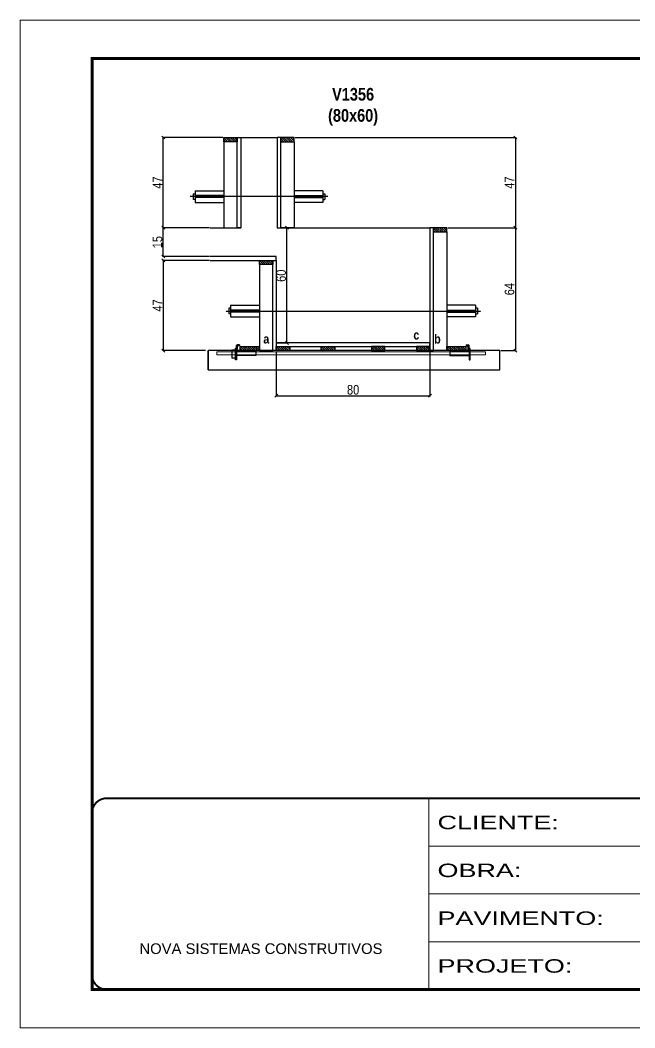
# Model space of a CAD drawing. Extents: x 3309 to 10384, y -2522 to 14608.
# Drawn here: x 4894 to 5535, y 2072 to 3122 of the extents above; entities that cross this region are included whole.
import ezdxf

# ---------------------------------------------------------------- set-up
doc = ezdxf.new("R2010")
doc.units = 0
for name, pattern in [('CONTINUO', [0]), ('DASHED', [0.75, 0.5, -0.25]), ('HIDDEN', [0.375, 0.25, -0.125])]:
    doc.linetypes.add(name, pattern=pattern)
for name, color, linetype in [('barrote', 251, 'Continuous'), ('COTA', 241, 'Continuous'), ('detalhes', 4, 'Continuous'), ('NOMENCLATURA', 7, 'Continuous'), ('Painéis', 200, 'Continuous'), ('presilha', 1, 'Continuous'), ('SARR_2.2x10', 60, 'Continuous'), ('SARR_2.2x7', 40, 'Continuous'), ('SARR_3.5x7', 81, 'Continuous'), ('TENSOR', 3, 'Continuous')]:
    doc.layers.add(name, color=color, linetype=linetype)
for name, color, linetype, lineweight in [('CONCRETO', 251, 'Continuous', 25), ('Folhas', 255, 'Continuous', 9), ('SARRAFO DE PRESSAO', 251, 'DASHED', 9), ('SCO-___-LAJ', 2, 'Continuous', 0)]:
    doc.layers.add(name, color=color, linetype=linetype, lineweight=lineweight)
doc.styles.add('ARIAL', font='arial.ttf')
doc.styles.add('COTA TECNICA 2X', font='techl___.ttf', dxfattribs={"height": 10})
doc.styles.add('TECNICA', font='techb___.ttf', dxfattribs={"height": 10})
doc.styles.add('Tecnologia', font='')
doc.styles.get('Tecnologia').set_extended_font_data('Forgotten Futurist')
doc.dimstyles.new('SECAO', dxfattribs={"dimscale": 0.333333, "dimtxt": 5, "dimasz": 9, "dimexe": 3, "dimexo": 3, "dimgap": 3, "dimtad": 1, "dimdec": 1, "dimlfac": 0.5, "dimzin": 12, "dimdsep": 46, "dimtxsty": 'COTA TECNICA 2X', "dimblk1": 'OBLIQUE', "dimblk2": 'OBLIQUE', "dimsah": 1, "dimcen": 0.9, "dimclrd": 4, "dimclre": 4, "dimclrt": 240, "dimadec": 1, "dimazin": 3, "dimtfac": 1, "dimtdec": 1, "dimtmove": 0, "dimatfit": 3, "dimfxl": 1, "dimtolj": 1, "dimtzin": 12, "dimarcsym": 0})
pattern_1 = [(135, (38443.601, -120734.3848), (-1.122532015, -1.122532015), [])]
pattern_2 = [(135, (38470.1, -120516.7848), (-1.122532015, -1.122532015), [])]

# ---------------------------------------------------------------- blocks, each defined once
blk = doc.blocks.new('9999999999')
at = {"color": 30, "linetype": 'CONTINUO'}
for p, q in [((98564.6, 34230.2), (98564.6, 34429.4)), ((98564.6, 34379.6), (99584, 34379.6)), ((98564.6, 34329.8), (99488, 34329.8)), ((98564.6, 34280), (99488, 34280))]:
    blk.add_line(p, q, dxfattribs=at)
at = {"color": 30, "linetype": 'CONTINUO', "const_width": 2}
blk.add_lwpolyline([(99584, 34230.2), (99584, 34414.4, 0.414214), (99569, 34429.4), (98229, 34429.4, 0.414214), (98214, 34414.4), (98214, 34245.2, 0.414214), (98229, 34230.2), (99584, 34230.2)], format="xyb", dxfattribs=at)
at = {"layer": 'Folhas'}
blk.add_lwpolyline([(98139, 34190.2), (99624, 34190.2), (99624, 35240.2), (98139, 35240.2)], close=True, dxfattribs=at)
at = {"layer": 'Folhas', "color": 30, "const_width": 3}
blk.add_lwpolyline([(98214, 34230.2), (99584, 34230.2), (99584, 35200.2), (98214, 35200.2)], close=True, dxfattribs=at)
at = {"color": 7, "linetype": 'Continuous', "ltscale": 5, "style": 'ARIAL'}
blk.add_text('NOVA SISTEMAS CONSTRUTIVOS', height=11.059, dxfattribs=at).set_placement((98263.2, 34267.2))
at = {"layer": 'Folhas', "color": 7, "style": 'Tecnologia', "width": 1.5}
for s, p in [('CLIENTE:', (98573.7, 34397.2)), ('OBRA:', (98573.7, 34347.3)), ('PAVIMENTO:', (98573.7, 34297.5)), ('PROJETO:', (98573.7, 34247.7))]:
    blk.add_text(s, height=14, dxfattribs=at).set_placement(p)
blk = doc.blocks.new('PRESILHA METÁLICA 1')
at = {"layer": 'presilha'}
for p, q in [((7.5, 10.6), (7.5, 19.9)), ((12, 21), (8.6, 21)), ((9, 11.6), (9, 18.9)), ((12, 19.5), (9.6, 19.5)), ((12, 21), (12, 19.5)), ((0, 13), (6, 13)), ((0, 13), (0, 0)), ((6, 0), (0, 0)), ((6, 15.5), (7.5, 15.5)), ((6, -2.5), (6, 15.5)), ((6, 13), (6, 0)), ((7.5, 15.5), (7.5, -2.5)), ((37.5, 4.1), (7.5, 4.1)), ((37.5, 11), (9.6, 11)), ((37.5, 11), (37.5, 4.1)), ((7.5, -2.5), (6, -2.5))]:
    blk.add_line(p, q, dxfattribs=at)
for centre, radius, start, end in [((8.6, 19.9), 1.14, 90, 180), ((9.6, 18.9), 0.57, 90, 180), ((9.6, 11.6), 0.57, 180, 270)]:
    blk.add_arc(centre, radius, start, end, dxfattribs=at)
blk = doc.blocks.new('PRESILHA METÁLICA 2')
at = {"layer": 'presilha'}
for p, q in [((-5.2, 23.5), (-5.2, 22)), ((-5.2, 23.5), (-1.9, 23.5)), ((-5.2, 22), (-2.8, 22)), ((-2.2, 14.1), (-2.2, 21.4)), ((0.8, 18), (-0.8, 18)), ((-0.8, 18), (-0.8, 0)), ((-0.8, 14.6), (-0.8, 22.4)), ((0.8, 0), (0.8, 18)), ((-30.8, 13.5), (-30.8, 6.6)), ((-30.8, 13.5), (-2.8, 13.5)), ((-30.8, 6.6), (-0.8, 6.6)), ((-0.8, 0), (0.8, 0))]:
    blk.add_line(p, q, dxfattribs=at)
for centre, radius, start, end in [((-2.8, 21.4), 0.57, 0, 90), ((-1.9, 22.4), 1.14, 0, 90), ((-2.8, 14.1), 0.57, 270, 0)]:
    blk.add_arc(centre, radius, start, end, dxfattribs=at)
blk = doc.blocks.new('_Oblique')
at = {"color": 0, "linetype": 'ByBlock', "lineweight": -2}
blk.add_line((-0.5, -0.5), (0.5, 0.5), dxfattribs=at)
blk = doc.blocks.new('*D1339')
at = {"layer": 'COTA', "color": 4, "lineweight": -2, "transparency": 16777216}
for p, q in [((5339.8, 2905.8), (5411.2, 2905.8)), ((5410.2, 2905.8), (5410.2, 2777.8)), ((5395, 2777.8), (5411.2, 2777.8))]:
    blk.add_line(p, q, dxfattribs=at)
at = {"layer": 'Defpoints', "color": 0, "transparency": 16777216}
for p in [(5338.8, 2905.8), (5394, 2777.8), (5410.2, 2777.8)]:
    blk.add_point(p, dxfattribs=at)
at = {"layer": 'COTA', "color": 4, "lineweight": -2, "transparency": 16777216, "xscale": 3, "yscale": 3, "zscale": 3}
for p, rotation in [((5410.2, 2905.8), 90), ((5410.2, 2777.8), 270)]:
    blk.add_blockref('_Oblique', p, dxfattribs=dict(at, rotation=rotation))
at = {"layer": 'COTA', "color": 240, "transparency": 16777216, "insert": (5404.1, 2841.8), "char_height": 10, "attachment_point": 5, "rotation": 90, "style": 'COTA TECNICA 2X'}
blk.add_mtext('\\A1;64', dxfattribs=at)
blk = doc.blocks.new('*D1340')
at = {"layer": 'COTA', "color": 4, "lineweight": -2, "transparency": 16777216}
for p, q in [((5091.5, 2871.8), (5042.5, 2871.8)), ((5043.5, 2871.8), (5043.5, 2777.8)), ((5087.3, 2777.8), (5042.5, 2777.8))]:
    blk.add_line(p, q, dxfattribs=at)
at = {"layer": 'Defpoints', "color": 0, "transparency": 16777216}
for p in [(5092.5, 2871.8), (5043.5, 2777.8), (5088.3, 2777.8)]:
    blk.add_point(p, dxfattribs=at)
at = {"layer": 'COTA', "color": 4, "lineweight": -2, "transparency": 16777216, "xscale": 3, "yscale": 3, "zscale": 3}
for p, rotation in [((5043.5, 2871.8), 90), ((5043.5, 2777.8), 270)]:
    blk.add_blockref('_Oblique', p, dxfattribs=dict(at, rotation=rotation))
at = {"layer": 'COTA', "color": 240, "transparency": 16777216, "insert": (5037.5, 2824.8), "char_height": 10, "attachment_point": 5, "rotation": 90, "style": 'COTA TECNICA 2X'}
blk.add_mtext('\\A1;47', dxfattribs=at)
blk = doc.blocks.new('*D1341')
at = {"layer": 'COTA', "color": 4, "lineweight": -2, "transparency": 16777216}
for p, q in [((5162.2, 2905.8), (5173.3, 2905.8)), ((5172.3, 2785.8), (5172.3, 2905.8)), ((5162.2, 2785.8), (5173.3, 2785.8))]:
    blk.add_line(p, q, dxfattribs=at)
at = {"layer": 'Defpoints', "color": 0, "transparency": 16777216}
for p in [(5161.2, 2905.8), (5172.3, 2905.8), (5161.2, 2785.8)]:
    blk.add_point(p, dxfattribs=at)
at = {"layer": 'COTA', "color": 4, "lineweight": -2, "transparency": 16777216, "xscale": 3, "yscale": 3, "zscale": 3}
for p, rotation in [((5172.3, 2905.8), 90), ((5172.3, 2785.8), 270)]:
    blk.add_blockref('_Oblique', p, dxfattribs=dict(at, rotation=rotation))
at = {"layer": 'COTA', "color": 240, "transparency": 16777216, "insert": (5166.2, 2855.8), "char_height": 10, "attachment_point": 5, "rotation": 90, "style": 'COTA TECNICA 2X'}
blk.add_mtext('\\A1;60', dxfattribs=at)
blk = doc.blocks.new('*D1342')
at = {"layer": 'COTA', "color": 4, "lineweight": -2, "transparency": 16777216}
for p, q in [((5091.5, 2905.8), (5042.5, 2905.8)), ((5043.5, 2875.8), (5043.5, 2905.8)), ((5091.5, 2875.8), (5042.5, 2875.8))]:
    blk.add_line(p, q, dxfattribs=at)
at = {"layer": 'Defpoints', "color": 0, "transparency": 16777216}
for p in [(5043.5, 2905.8), (5092.5, 2905.8), (5092.5, 2875.8)]:
    blk.add_point(p, dxfattribs=at)
at = {"layer": 'COTA', "color": 4, "lineweight": -2, "transparency": 16777216, "xscale": 3, "yscale": 3, "zscale": 3}
for p, rotation in [((5043.5, 2905.8), 90), ((5043.5, 2875.8), 270)]:
    blk.add_blockref('_Oblique', p, dxfattribs=dict(at, rotation=rotation))
at = {"layer": 'COTA', "color": 240, "transparency": 16777216, "insert": (5037.4, 2890.8), "char_height": 10, "attachment_point": 5, "rotation": 90, "style": 'COTA TECNICA 2X'}
blk.add_mtext('\\A1;15', dxfattribs=at)
blk = doc.blocks.new('*D1343')
at = {"layer": 'COTA', "color": 4, "lineweight": -2, "transparency": 16777216}
for p, q in [((5180.8, 2999.8), (5411.2, 2999.8)), ((5410.2, 2999.8), (5410.2, 2905.8)), ((5340.8, 2905.8), (5411.2, 2905.8))]:
    blk.add_line(p, q, dxfattribs=at)
at = {"layer": 'Defpoints', "color": 0, "transparency": 16777216}
for p in [(5179.8, 2999.8), (5339.8, 2905.8, 0), (5410.2, 2905.8)]:
    blk.add_point(p, dxfattribs=at)
at = {"layer": 'COTA', "color": 4, "lineweight": -2, "transparency": 16777216, "xscale": 3, "yscale": 3, "zscale": 3}
for p, rotation in [((5410.2, 2999.8), 90), ((5410.2, 2905.8), 270)]:
    blk.add_blockref('_Oblique', p, dxfattribs=dict(at, rotation=rotation))
at = {"layer": 'COTA', "color": 240, "transparency": 16777216, "insert": (5404.1, 2952.8), "char_height": 10, "attachment_point": 5, "rotation": 90, "style": 'COTA TECNICA 2X'}
blk.add_mtext('\\A1;47', dxfattribs=at)
blk = doc.blocks.new('*D1344')
at = {"layer": 'COTA', "color": 4, "lineweight": -2, "transparency": 16777216}
for p, q in [((5105.6, 2999.8), (5042.5, 2999.8)), ((5043.5, 2905.8), (5043.5, 2999.8)), ((5091.5, 2905.8), (5042.5, 2905.8))]:
    blk.add_line(p, q, dxfattribs=at)
at = {"layer": 'Defpoints', "color": 0, "transparency": 16777216}
for p in [(5043.5, 2999.8), (5106.6, 2999.8), (5092.5, 2905.8)]:
    blk.add_point(p, dxfattribs=at)
at = {"layer": 'COTA', "color": 4, "lineweight": -2, "transparency": 16777216, "xscale": 3, "yscale": 3, "zscale": 3}
for p, rotation in [((5043.5, 2999.8), 90), ((5043.5, 2905.8), 270)]:
    blk.add_blockref('_Oblique', p, dxfattribs=dict(at, rotation=rotation))
at = {"layer": 'COTA', "color": 240, "transparency": 16777216, "insert": (5037.5, 2952.8), "char_height": 10, "attachment_point": 5, "rotation": 90, "style": 'COTA TECNICA 2X'}
blk.add_mtext('\\A1;47', dxfattribs=at)
blk = doc.blocks.new('*D1345')
at = {"layer": 'COTA', "color": 4, "lineweight": -2, "transparency": 16777216}
for p, q in [((5161.2, 2776.8), (5161.2, 2729.8)), ((5321.2, 2776.8), (5321.2, 2729.8)), ((5161.2, 2730.8), (5321.2, 2730.8))]:
    blk.add_line(p, q, dxfattribs=at)
at = {"layer": 'Defpoints', "color": 0, "transparency": 16777216}
for p in [(5161.2, 2777.8), (5321.2, 2777.8), (5321.2, 2730.8)]:
    blk.add_point(p, dxfattribs=at)
at = {"layer": 'COTA', "color": 4, "lineweight": -2, "transparency": 16777216, "xscale": 3, "yscale": 3, "zscale": 3, "rotation": 180}
blk.add_blockref('_Oblique', (5161.2, 2730.8), dxfattribs=at)
at = {"layer": 'COTA', "color": 4, "lineweight": -2, "transparency": 16777216, "xscale": 3, "yscale": 3, "zscale": 3}
blk.add_blockref('_Oblique', (5321.2, 2730.8), dxfattribs=at)
at = {"layer": 'COTA', "color": 240, "transparency": 16777216, "insert": (5241.2, 2736.9), "char_height": 10, "attachment_point": 5, "style": 'COTA TECNICA 2X'}
blk.add_mtext('\\A1;80', dxfattribs=at)

msp = doc.modelspace()

# ---------------------------------------------------------------- hatches: boundary and pattern name
at = {"layer": 'SARR_2.2x10'}
h = msp.add_hatch(dxfattribs=at)
h.set_pattern_fill('ANSI31', color=256, scale=0.5, angle=90)
h.set_pattern_definition([(135, (38317.1, -120734.3848), (-1.122532015, -1.122532015), [])])
h.paths.add_polyline_path([(5123.56, 2782.18), (5123.56, 2777.78), (5143.56, 2777.78), (5143.56, 2782.18)])
h = msp.add_hatch(dxfattribs=at)
h.set_pattern_fill('ANSI31', color=256, scale=0.5, angle=90)
h.set_pattern_definition([(135, (38532.3, -120734.3848), (-1.122532015, -1.122532015), [])])
h.paths.add_polyline_path([(5338.76, 2782.18), (5338.76, 2777.78), (5358.76, 2777.78), (5358.76, 2782.18)])
at = {"layer": 'SARR_2.2x7'}
h = msp.add_hatch(dxfattribs=at)
h.set_pattern_fill('ANSI31', color=256, scale=0.5, angle=90)
h.set_pattern_definition(pattern_2)
h.paths.add_polyline_path([(5120.56, 2999.78), (5120.56, 2995.38), (5106.56, 2995.38), (5106.56, 2999.78)])
h = msp.add_hatch(dxfattribs=at)
h.set_pattern_fill('ANSI31', color=256, scale=0.5, angle=90)
h.set_pattern_definition(pattern_2)
h.paths.add_polyline_path([(5165.76, 2999.78), (5165.76, 2995.38), (5179.76, 2995.38), (5179.76, 2999.78)])
h = msp.add_hatch(dxfattribs=at)
h.set_pattern_fill('ANSI31', color=256, scale=0.5, angle=90)
h.set_pattern_definition([(135, (38331.1, -120610.7848), (-1.122532015, -1.122532015), [])])
h.paths.add_polyline_path([(5324.76, 2905.78), (5324.76, 2901.38), (5338.76, 2901.38), (5338.76, 2905.78)])
h = msp.add_hatch(dxfattribs=at)
h.set_pattern_fill('ANSI31', color=256, scale=0.5, angle=90)
h.set_pattern_definition([(135, (38433.1, -120644.7848), (-1.122532015, -1.122532015), [])])
h.paths.add_polyline_path([(5157.56, 2871.78), (5157.56, 2867.38), (5143.56, 2867.38), (5143.56, 2871.78)])
h = msp.add_hatch(dxfattribs=at)
h.set_pattern_fill('ANSI31', color=256, scale=0.5, angle=90)
h.set_pattern_definition([(135, (38396.7, -120734.3848), (-1.122532015, -1.122532015), [])])
h.paths.add_polyline_path([(5175.16, 2777.78), (5175.16, 2782.18), (5161.16, 2782.18), (5161.16, 2777.78)])
h = msp.add_hatch(dxfattribs=at)
h.set_pattern_fill('ANSI31', color=256, scale=0.5, angle=90)
h.set_pattern_definition(pattern_1)
h.paths.add_polyline_path([(5222.06, 2777.78), (5222.06, 2782.18), (5208.06, 2782.18), (5208.06, 2777.78)])
h = msp.add_hatch(dxfattribs=at)
h.set_pattern_fill('ANSI31', color=256, scale=0.5, angle=90)
h.set_pattern_definition(pattern_1)
h.paths.add_polyline_path([(5260.26, 2777.78), (5260.26, 2782.18), (5274.26, 2782.18), (5274.26, 2777.78)])
h = msp.add_hatch(dxfattribs=at)
h.set_pattern_fill('ANSI31', color=256, scale=0.5, angle=90)
h.set_pattern_definition([(135, (38518.7, -120734.3848), (-1.122532015, -1.122532015), [])])
h.paths.add_polyline_path([(5307.16, 2782.18), (5307.16, 2777.78), (5321.16, 2777.78), (5321.16, 2782.18)])

# ---------------------------------------------------------------- linework, layer by layer
at = {"ltscale": 3}
for p, q in [((5074.56, 2941.24), (5074.56, 2935.24)), ((5074.56, 2941.24), (5076.56, 2941.24)), ((5076.56, 2944.24), (5076.56, 2932.24)), ((5076.56, 2944.24), (5106.56, 2944.24)), ((5209.76, 2944.24), (5179.76, 2944.24)), ((5209.76, 2944.24), (5209.76, 2932.24)), ((5209.76, 2941.24), (5211.76, 2941.24)), ((5211.76, 2941.24), (5211.76, 2935.24)), ((5076.56, 2935.24), (5074.56, 2935.24)), ((5106.56, 2939.24), (5076.56, 2939.24)), ((5106.56, 2937.24), (5076.56, 2937.24)), ((5076.56, 2932.24), (5106.56, 2932.24)), ((5179.76, 2939.24), (5209.76, 2939.24)), ((5179.76, 2937.24), (5209.76, 2937.24)), ((5209.76, 2932.24), (5179.76, 2932.24)), ((5209.76, 2935.24), (5211.76, 2935.24)), ((5113.56, 2824.96), (5113.56, 2812.96)), ((5113.56, 2824.96), (5143.56, 2824.96)), ((5368.76, 2824.96), (5338.76, 2824.96)), ((5368.76, 2824.96), (5368.76, 2812.96)), ((5111.56, 2821.96), (5111.56, 2815.96)), ((5113.56, 2821.96), (5111.56, 2821.96)), ((5113.56, 2815.96), (5111.56, 2815.96)), ((5143.56, 2819.96), (5113.56, 2819.96)), ((5143.56, 2817.96), (5113.56, 2817.96)), ((5338.76, 2819.96), (5368.76, 2819.96)), ((5338.76, 2817.96), (5368.76, 2817.96)), ((5370.76, 2821.96), (5368.76, 2821.96)), ((5368.76, 2815.96), (5370.76, 2815.96)), ((5370.76, 2821.96), (5370.76, 2815.96)), ((5113.56, 2812.96), (5143.56, 2812.96)), ((5368.76, 2812.96), (5338.76, 2812.96))]:
    msp.add_line(p, q, dxfattribs=at)
at = {"layer": 'barrote'}
msp.add_lwpolyline([(5090.11, 2757.78), (5394.02, 2757.78), (5394.02, 2777.78), (5090.11, 2777.78)], close=True, dxfattribs=at)
at = {"layer": 'CONCRETO', "linetype": 'Continuous'}
for p, q in [((5124.16, 2999.78), (5162.16, 2999.78)), ((5092.46, 2905.78), (5124.16, 2905.78)), ((5162.16, 2905.78), (5321.16, 2905.78))]:
    msp.add_line(p, q, dxfattribs=at)
at = {"layer": 'detalhes', "color": 250}
msp.add_line((5090.11, 2757.78), (5090.11, 2777.78), dxfattribs=at)
at = {"layer": 'Painéis', "linetype": 'Continuous', "elevation": 0}
for points in [[(5120.56, 2905.78), (5120.56, 2999.78), (5124.16, 2999.78), (5124.16, 2905.78)], [(5165.76, 2905.78), (5165.76, 2999.78), (5162.16, 2999.78), (5162.16, 2905.78)]]:
    msp.add_lwpolyline(points, close=True, dxfattribs=at)
at = {"layer": 'Painéis', "linetype": 'Continuous'}
for points in [[(5324.76, 2777.78), (5324.76, 2905.78), (5321.16, 2905.78), (5321.16, 2777.78)], [(5157.56, 2777.78), (5157.56, 2871.78), (5161.16, 2871.78), (5161.16, 2777.78)], [(5321.16, 2785.78), (5161.16, 2785.78), (5161.16, 2782.18), (5321.16, 2782.18)]]:
    msp.add_lwpolyline(points, close=True, dxfattribs=at)
at = {"layer": 'Painéis', "linetype": 'Continuous', "elevation": 0}
msp.add_lwpolyline([(5092.46, 2871.78), (5161.16, 2871.78), (5161.16, 2875.78), (5092.46, 2875.78)], dxfattribs=at)
at = {"layer": 'SARR_2.2x10'}
for points in [[(5123.56, 2782.18), (5143.56, 2782.18), (5143.56, 2777.78), (5123.56, 2777.78)], [(5338.76, 2782.18), (5358.76, 2782.18), (5358.76, 2777.78), (5338.76, 2777.78)]]:
    msp.add_lwpolyline(points, close=True, dxfattribs=at)
at = {"layer": 'SARR_2.2x7', "elevation": 0}
for points in [[(5106.56, 2999.78), (5120.56, 2999.78), (5120.56, 2995.38), (5106.56, 2995.38)], [(5179.76, 2999.78), (5165.76, 2999.78), (5165.76, 2995.38), (5179.76, 2995.38)], [(5338.76, 2905.78), (5324.76, 2905.78), (5324.76, 2901.38), (5338.76, 2901.38)], [(5143.56, 2871.78), (5157.56, 2871.78), (5157.56, 2867.38), (5143.56, 2867.38)]]:
    msp.add_lwpolyline(points, close=True, dxfattribs=at)
at = {"layer": 'SARR_2.2x7'}
for points in [[(5161.16, 2782.18), (5175.16, 2782.18), (5175.16, 2777.78), (5161.16, 2777.78)], [(5208.06, 2782.18), (5222.06, 2782.18), (5222.06, 2777.78), (5208.06, 2777.78)], [(5274.26, 2782.18), (5260.26, 2782.18), (5260.26, 2777.78), (5274.26, 2777.78)], [(5321.16, 2782.18), (5307.16, 2782.18), (5307.16, 2777.78), (5321.16, 2777.78)]]:
    msp.add_lwpolyline(points, close=True, dxfattribs=at)
at = {"layer": 'SARR_3.5x7', "elevation": 0}
for points in [[(5120.56, 2995.38), (5106.56, 2995.38), (5106.56, 2905.78), (5120.56, 2905.78)], [(5165.76, 2995.38), (5179.76, 2995.38), (5179.76, 2905.78), (5165.76, 2905.78)]]:
    msp.add_lwpolyline(points, close=True, dxfattribs=at)
at = {"layer": 'SARR_3.5x7'}
for points in [[(5324.76, 2901.38), (5338.76, 2901.38), (5338.76, 2777.78), (5324.76, 2777.78)], [(5157.56, 2867.38), (5143.56, 2867.38), (5143.56, 2777.78), (5157.56, 2777.78)]]:
    msp.add_lwpolyline(points, close=True, dxfattribs=at)
at = {"layer": 'SCO-___-LAJ', "color": 1}
msp.add_lwpolyline([(5099.11, 2776.45), (5378.94, 2776.45), (5378.94, 2773.25), (5099.11, 2773.25)], close=True, dxfattribs=at)
at = {"layer": 'TENSOR', "linetype": 'HIDDEN', "ltscale": 0.5}
for p, q in [((5214.76, 2938.24), (5071.26, 2938.24)), ((5108.56, 2818.96), (5374.06, 2818.96))]:
    msp.add_line(p, q, dxfattribs=at)

# ---------------------------------------------------------------- block references
at = {"layer": 'presilha', "xscale": 0.6666666666666666, "yscale": 0.6666666666666666, "zscale": 0.6666666666666666}
for name, p in [('PRESILHA METÁLICA 1', (5114.69, 2769.82)), ('PRESILHA METÁLICA 2', (5362.44, 2768.15))]:
    msp.add_blockref(name, p, dxfattribs=at)
at = {"layer": 'SARRAFO DE PRESSAO', "color": 6, "linetype": 'ByBlock'}
msp.add_blockref('9999999999', (-93244.61, -32118.1), dxfattribs=at)

# ---------------------------------------------------------------- texts
at = {"layer": 'detalhes', "style": 'TECNICA'}
for s, p in [('c', (5303.98, 2789.26)), ('b', (5325.66, 2785.14)), ('a', (5147.69, 2785.15))]:
    msp.add_text(s, height=9.6, dxfattribs=at).set_placement(p)
at = {"layer": 'NOMENCLATURA', "insert": (5241.16, 3051.48), "char_height": 13.2, "attachment_point": 2, "style": 'TECNICA'}
msp.add_mtext_dynamic_manual_height_columns('V1356\\P(80x60)', width=300.2766, gutter_width=1, heights=[0], dxfattribs=at)

# ---------------------------------------------------------------- dimensions: what is measured, and where the dimension line sits
at = {"layer": 'COTA'}
for base, p1, p2, picture, middle in [((5043.55, 2999.78), (5092.46, 2905.78), (5106.56, 2999.78), '*D1344', (5037.47, 2952.78)), ((5410.21, 2905.78), (5179.76, 2999.78), (5339.76, 2905.78, 0), '*D1343', (5404.14, 2952.78)), ((5043.55, 2905.78), (5092.46, 2875.78), (5092.46, 2905.78), '*D1342', (5037.44, 2890.78)), ((5410.21, 2777.78, 0), (5338.76, 2905.78), (5393.97, 2777.78, 0), '*D1339', (5404.11, 2841.78, 0)), ((5043.55, 2777.78, 0), (5092.46, 2871.78), (5088.35, 2777.78, 0), '*D1340', (5037.47, 2824.78, 0))]:
    dim = msp.add_linear_dim(base=base, p1=p1, p2=p2, angle=90, dimstyle='SECAO', dxfattribs=at)
    dim.commit()
    dim.dimension.update_dxf_attribs({"geometry": picture, "text_midpoint": middle})
dim = msp.add_linear_dim(base=(5172.34, 2905.78), p1=(5161.16, 2785.78), p2=(5161.16, 2905.78), angle=90, dimstyle='SECAO', dxfattribs=at)
dim.commit()
dim.dimension.update_dxf_attribs({"geometry": '*D1341', "text_midpoint": (5172.34, 2855.78), "dimtype": 160})
dim = msp.add_linear_dim(base=(5321.16, 2730.8), p1=(5161.16, 2777.78), p2=(5321.16, 2777.78), dimstyle='SECAO', dxfattribs=at)
dim.commit()
dim.dimension.update_dxf_attribs({"geometry": '*D1345', "text_midpoint": (5241.16, 2736.93)})

doc.saveas('drawing.dxf')
